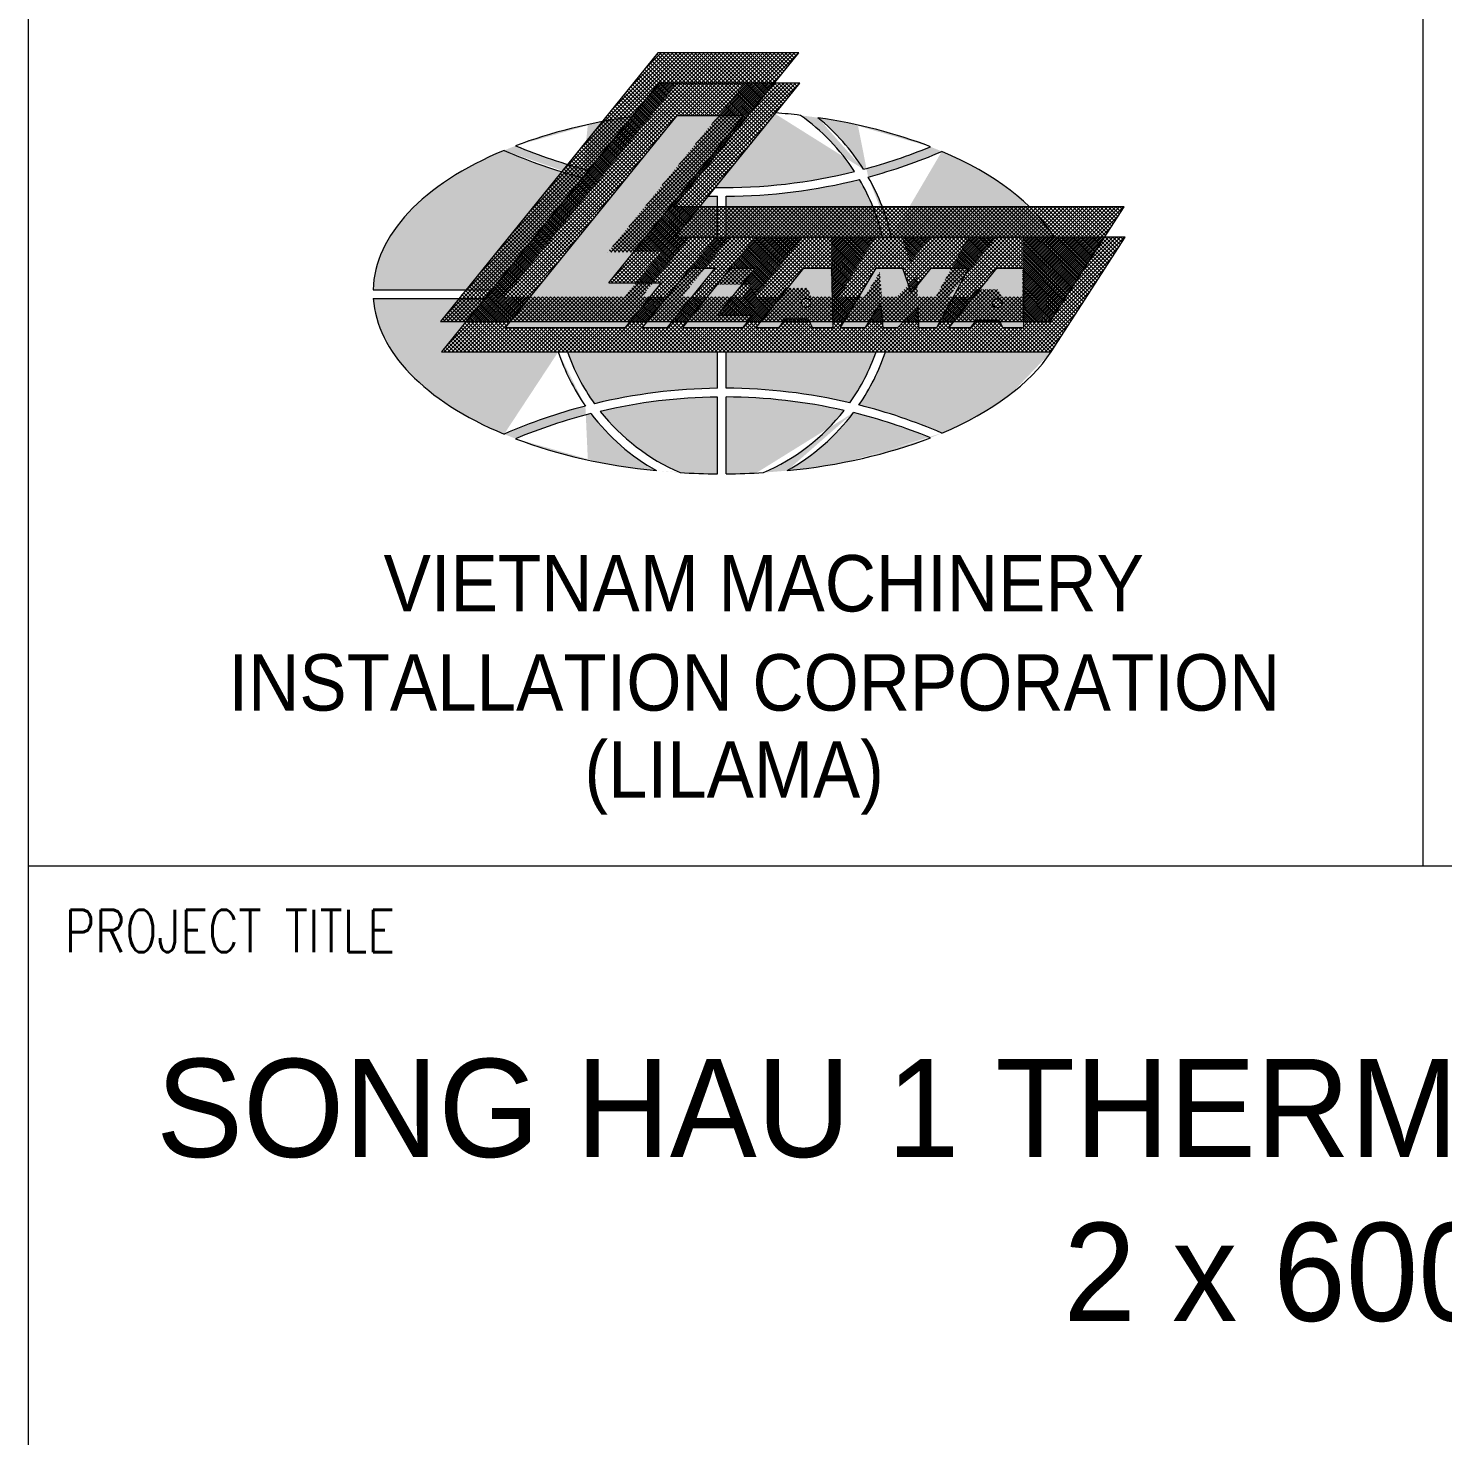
# Model space of a CAD drawing. Header units: millimetres. Extents: x 0 to 841, y 0 to 594.
# Drawn here: x 711.8 to 771, y 102.2 to 161 of the extents above; entities that cross this region are included whole.
import ezdxf
from ezdxf.enums import TextEntityAlignment as Align

# ---------------------------------------------------------------- set-up
doc = ezdxf.new("R2010")
doc.units = ezdxf.units.MM
doc.layers.add('_TITLE BLOCK', color=7, linetype='Continuous')
for name, color, linetype, lineweight in [('LOGO-LLM2', 2, 'Continuous', 5), ('LOGO-LMM1', 240, 'Continuous', 5), ('LOGO-LMM5', 170, 'Continuous', 5), ('PROJECT-TEXT', 7, 'Continuous', 50), ('TITLE-TEXT', 7, 'Continuous', 35)]:
    doc.layers.add(name, color=color, linetype=linetype, lineweight=lineweight)
doc.styles.add('arial', font='arial.ttf')
doc.styles.add('ROMANS', font='ROMANS.shx', dxfattribs={"width": 0.8})

# ---------------------------------------------------------------- blocks, each defined once
blk = doc.blocks.new('[SH1] A1 FORMAT')
at = {"layer": 'LOGO-LMM1'}
h = blk.add_hatch(color=256, dxfattribs=at)
h.paths.add_polyline_path([(1730.477381135575, 157.3807726637926), (1727.672281080496, 157.3807726637926), (1720.510624297135, 148.5261458566341), (1725.519214399403, 148.5261458566341), (1727.024718735766, 150.3875418238396), (1724.821228688578, 150.3875418238396)])
h.paths.add_polyline_path([(1729.273894140686, 150.9943924460946), (1728.232826079912, 150.9943924460946), (1726.236498587474, 148.5261458566341), (1727.277566648247, 148.5261458566341)], flags=17)
h.paths.add_polyline_path([(1730.951170368112, 150.9943924460946), (1729.910102395168, 150.9943924460946), (1727.913774902729, 148.5261458566341), (1730.437652375587, 148.5261458566341), (1730.851075172958, 149.0372991686437), (1729.368265673044, 149.0372991686437)])
h.paths.add_polyline_path([(1730.979141907129, 148.5261458566341), (1731.937842777405, 148.5261458566341), (1732.205710685927, 148.8864765186404), (1733.158138602093, 148.8864765186404), (1733.317222990041, 148.5261458566341), (1734.178216147722, 148.5261458566341), (1734.12881544356, 150.9943924460946), (1732.975469399568, 150.9943924460946)])
edge = h.paths.add_edge_path(flags=16)
edge.add_ellipse((1733.06828694006, 149.5508982899627), major_axis=(0.1373778638888998, 0.1373778638888998), ratio=0.9999999999998186, start_angle=134.9999999999948, end_angle=314.9999999999948, ccw=False)
edge.add_ellipse((1733.06828694006, 149.5508982899627), major_axis=(-0.1373778638889842, 0.1373778638889842), ratio=0.9999999999999074, start_angle=-134.99999999999733, end_angle=45.00000000000267, ccw=False)
h.paths.add_polyline_path([(1736.180536963697, 149.5375635603924), (1736.272550585444, 148.5261458566341), (1736.89936968815, 148.5261458566341), (1737.742139098772, 149.3930753243836), (1737.762795171184, 148.5261458566341), (1738.527759799008, 148.5261458566341), (1739.865694059951, 150.9943924460947), (1738.296483795786, 150.9943924460947), (1737.458248555674, 149.9580037371232), (1737.102658156681, 150.9943924460947), (1735.979496520298, 150.9943924460947), (1734.497476955612, 148.5261458566341), (1735.553968268145, 148.5261458566341)])
h.paths.add_polyline_path([(1739.047419180506, 148.5261458566341), (1739.956720660019, 148.5261458566341), (1740.184540399901, 148.8326045068802), (1741.136968316067, 148.8326045068802), (1741.272268449934, 148.5261458566341), (1742.146701955032, 148.5261458566341), (1742.146701955032, 150.9943924460947), (1741.043746672945, 150.9943924460947)])
edge = h.paths.add_edge_path(flags=16)
edge.add_ellipse((1741.047116654034, 149.5329409699414), major_axis=(-0.1373778638889814, 0.1373778638889814), ratio=0.9999999999998013, start_angle=45.000000000005684, end_angle=225.0000000000057, ccw=False)
edge.add_ellipse((1741.047116654034, 149.5329409699414), major_axis=(0.1373778638889048, 0.1373778638889048), ratio=0.999999999999893, start_angle=-45.000000000003126, end_angle=134.999999999997, ccw=False)
at = {"layer": 'LOGO-LMM5'}
h = blk.add_hatch(color=256, dxfattribs=at)
edge = h.paths.add_edge_path()
edge.add_ellipse((1729.54449556216, 149.994517947587), major_axis=(-14.5724081267189, 8.324734967421522e-13), ratio=0.5207496486515452, start_angle=-75.0143014280475, end_angle=-53.75990234596527)
edge.add_ellipse((1729.643231811005, 177.0189328496398), major_axis=(-16.01401217921137, 16.01401217921138), ratio=0.99999999999984, start_angle=112.3718131150789, end_angle=120.4964798235724)
edge.add_line((1723.971470381768, 155.0934158764534), (1725.776392358041, 157.3250099055144))
edge = h.paths.add_edge_path()
edge.add_ellipse((1729.643231811005, 177.0189328496398), major_axis=(-16.27242379995019, 16.27242379995019), ratio=0.999999999999895, start_angle=111.44896867505031, end_angle=120.08321775237579, ccw=False)
edge.add_ellipse((1729.54449556216, 149.994517947587), major_axis=(-14.57240812671979, 3.277004583148086e-13), ratio=0.5207496486515087, start_angle=-51.37527211484381, end_angle=-0.7908564460281413)
edge.add_line((1714.9734756113, 150.0992601127772), (1719.932177672879, 150.0992601127772))
edge.add_line((1719.932177672879, 150.0992601127772), (1723.71940285569, 154.7817611935851))
edge = h.paths.add_edge_path()
edge.add_line((1719.636600915828, 149.7338108940108), (1714.980689733257, 149.7338108940108))
edge.add_ellipse((1729.54449556216, 149.994517947587), major_axis=(14.57240812671967, 5.412582822648558e-13), ratio=0.5207496486515043, start_angle=181.9687953309724, end_angle=231.375272114843)
edge.add_ellipse((1729.643231811005, 122.9701030455343), major_axis=(-16.27242379994732, 16.27242379994732), ratio=0.9999999999998498, start_angle=329.5973349122787, end_angle=338.5510313249447, ccw=False)
edge.add_ellipse((1731.202927782012, 150.3535363566186), major_axis=(-6.33680652449052, 6.336806524490519), ratio=0.9999999999997015, start_angle=63.57194376951543, end_angle=79.79279260362432, ccw=False)
edge.add_line((1722.708009894612, 147.4993107296477), (1717.82932844596, 147.4993107296477))
edge.add_line((1717.82932844596, 147.4993107296477), (1719.636600915828, 149.7338108940108))
edge = h.paths.add_edge_path()
edge.add_ellipse((1729.643231811005, 122.9701030455343), major_axis=(-16.01401217920743, 16.01401217920743), ratio=0.9999999999999123, start_angle=-30.76642635792131, end_angle=-22.3718131150813)
edge.add_ellipse((1729.54449556216, 149.994517947587), major_axis=(14.57240812671923, 3.374076321307071e-13), ratio=0.5207496486515393, start_angle=233.7599023461002, end_angle=259.1995177812616)
edge.add_ellipse((1731.202927782012, 150.3535363566186), major_axis=(-6.33680652448859, 6.336806524488587), ratio=0.9999999999999728, start_angle=82.30653672349268, end_angle=105.67432946425049, ccw=False)
edge = h.paths.add_edge_path()
edge.add_line((1729.361770952818, 147.4993107296477), (1723.094465210764, 147.4993107296477))
edge.add_ellipse((1731.202927782012, 150.3535363566186), major_axis=(6.078394903748189, 6.078394903748189), ratio=0.999999999999582, start_angle=154.3923627614839, end_angle=170.715241858727)
edge.add_ellipse((1729.643231811005, 122.9701030455343), major_axis=(-16.27242379994798, 16.27242379994797), ratio=0.9999999999999855, start_angle=315.70078407444396, end_angle=328.6217979102516, ccw=False)
edge.add_line((1729.361770952818, 145.9810641848174), (1729.361770952818, 147.4993107296477))
edge = h.paths.add_edge_path()
edge.add_ellipse((1729.643231811005, 122.9701030455343), major_axis=(-16.01401217920772, 16.01401217920772), ratio=0.9999999999999881, start_angle=-44.28790707946713, end_angle=-31.77934412194997)
edge.add_ellipse((1731.202927782012, 150.3535363566186), major_axis=(6.078394903748344, 6.078394903748343), ratio=0.9999999999998903, start_angle=173.3740824588319, end_angle=201.6624400013893)
edge.add_ellipse((1729.54449556216, 149.994517947587), major_axis=(-14.57240812673089, 9.295452349020255e-13), ratio=0.5207496486511255, start_angle=83.11494074791233, end_angle=89.28154473827516)
edge.add_line((1729.361770952818, 142.4065381295069), (1729.361770952818, 145.6155871881019))
edge = h.paths.add_edge_path()
edge.add_ellipse((1729.643231811005, 122.9701030455343), major_axis=(-16.01401217920845, 16.01401217920846), ratio=0.999999999999981, start_angle=-57.78679072885795, end_angle=-45.21248465849389)
edge.add_line((1729.727220171502, 145.6171805219176), (1729.727220171502, 142.4065381295069))
edge.add_ellipse((1729.54449556216, 149.994517947587), major_axis=(14.57240812673108, 1.133395885036336e-12), ratio=0.5207496486511188, start_angle=-89.28154473827558, end_angle=-83.11494074791378)
edge.add_ellipse((1727.886063342308, 150.3535363566186), major_axis=(6.078394903748505, 6.078394903748504), ratio=0.9999999999999482, start_angle=248.3375599986139, end_angle=276.9532540778813)
edge = h.paths.add_edge_path()
edge.add_line((1735.994525913556, 147.4993107296477), (1729.727220171502, 147.4993107296477))
edge.add_line((1729.727220171502, 147.4993107296477), (1729.727220171502, 145.9826322138726))
edge.add_ellipse((1729.643231811005, 122.9701030455343), major_axis=(16.27242379994802, 16.27242379994802), ratio=0.9999999999999909, start_angle=391.8100734971313, end_angle=404.79088968520773, ccw=False)
edge.add_ellipse((1727.886063342308, 150.3535363566186), major_axis=(6.078394903751431, 6.07839490375143), ratio=0.9999999999995223, start_angle=279.6142213772063, end_angle=295.6076372384959)
edge = h.paths.add_edge_path()
edge.add_ellipse((1727.886063342308, 150.3535363566186), major_axis=(6.336806524488991, 6.336806524488991), ratio=0.9999999999999061, start_angle=254.32567053574928, end_angle=278.02597674467796, ccw=False)
edge.add_ellipse((1729.54449556216, 149.994517947587), major_axis=(14.57240812671983, 9.796401133823835e-14), ratio=0.5207496486515211, start_angle=-79.19951778126297, end_angle=-53.25952414288648)
edge.add_ellipse((1729.643231811005, 122.9701030455343), major_axis=(-16.01401217920953, 16.01401217920954), ratio=0.9999999999999228, start_angle=-67.36761390446857, end_angle=-58.80052963233119)
edge = h.paths.add_edge_path()
edge.add_ellipse((1729.54449556216, 149.994517947587), major_axis=(-14.57240812671943, 3.277004583148005e-13), ratio=0.5207496486515257, start_angle=129.1311653661664, end_angle=160.8033775247902)
edge.add_line((1743.306615936184, 147.4993107296477), (1736.380981229708, 147.4993107296477))
edge.add_ellipse((1727.886063342308, 150.3535363566186), major_axis=(6.3368065244883, 6.336806524488301), ratio=0.9999999999999992, start_angle=280.541444326436, end_angle=296.4280562304914, ccw=False)
edge.add_ellipse((1729.643231811005, 122.9701030455343), major_axis=(-16.2724237999503, 16.27242379995029), ratio=0.9999999999998952, start_angle=291.7126970666681, end_angle=300.83387840378623, ccw=False)
edge = h.paths.add_edge_path()
edge.add_ellipse((1729.54449556216, 149.994517947587), major_axis=(14.57240812671933, 6.933373387141178e-13), ratio=0.5207496486515192, start_angle=17.64524794394366, end_angle=50.86883463383248)
edge.add_ellipse((1729.643231811005, 177.0189328496398), major_axis=(-16.27242379994764, 16.27242379994763), ratio=0.9999999999999005, start_angle=150.1628761410337, end_angle=158.2873029333278, ccw=False)
edge.add_ellipse((1727.886063342308, 150.3535363566186), major_axis=(-6.336806524491552, 6.336806524491551), ratio=0.9999999999995691, start_angle=237.5105142489702, end_angle=254.80142112701878, ccw=False)
edge.add_line((1736.634879333574, 152.2947866218707), (1743.43129493041, 152.2947866218707))
edge = h.paths.add_edge_path()
edge.add_ellipse((1729.643231811005, 177.0189328496398), major_axis=(16.27242379994838, 16.27242379994838), ratio=0.9999999999999906, start_angle=225.2091103147928, end_angle=239.21893797530538, ccw=False)
edge.add_line((1729.727220171502, 154.0064036813015), (1729.727220171502, 152.2947866218707))
edge.add_line((1729.727220171502, 152.2947866218707), (1736.260149358387, 152.2947866218707))
edge.add_ellipse((1727.886063342308, 150.3535363566186), major_axis=(6.078394903747756, 6.078394903747755), ratio=0.999999999999632, start_angle=328.0515671055036, end_angle=345.4601732644348)
edge = h.paths.add_edge_path()
edge.add_ellipse((1729.54449556216, 149.994517947587), major_axis=(-14.57240812672599, 1.463439794777069e-12), ratio=0.5207496486513068, start_angle=256.9839683198699, end_angle=261.0864711405107)
edge.add_line((1731.802397843984, 157.491449455938), (1729.28146907018, 154.3745891853756))
edge.add_ellipse((1729.643231811005, 177.0189328496398), major_axis=(16.01401217920816, 16.01401217920816), ratio=0.9999999999999879, start_angle=224.0847288222977, end_angle=238.9268430292712)
edge.add_ellipse((1727.886063342308, 150.3535363566186), major_axis=(-6.078394903749347, 6.078394903749348), ratio=0.9999999999998047, start_angle=258.0167484664501, end_angle=279.9191177618335)
edge = h.paths.add_edge_path()
edge.add_ellipse((1729.54449556216, 149.994517947587), major_axis=(-14.57240812672046, 6.512729188452197e-13), ratio=0.5207496486515067, start_angle=233.2595241428894, end_angle=253.9996883453442)
edge.add_ellipse((1727.886063342308, 150.3535363566186), major_axis=(-6.336806524489574, 6.336806524489573), ratio=0.9999999999998127, start_angle=257.23206839758757, end_angle=275.70740345991953, ccw=False)
edge.add_ellipse((1729.643231811005, 177.0189328496398), major_axis=(16.01401217920854, 16.01401217920854), ratio=0.9999999999999677, start_angle=239.9001412795435, end_angle=247.3676139044676)
edge = h.paths.add_edge_path()
edge.add_ellipse((1729.643231811005, 177.0189328496398), major_axis=(16.27242379985493, 16.27242379985493), ratio=0.9999999999994824, start_angle=223.3759685796832, end_angle=224.2992159255716, ccw=False)
edge.add_line((1728.991031676316, 154.0154942425001), (1727.599316624756, 152.2947866218707))
edge.add_line((1727.599316624756, 152.2947866218707), (1729.361770952817, 152.2947866218707))
edge.add_line((1729.361770952817, 152.2947866218707), (1729.361770952818, 154.0079717103567))
at = {"layer": '_TITLE BLOCK', "lineweight": 0}
for p, q in [((1700.56223014437, 262.3042767635781), (1700.56223014437, 9.985724655076254)), ((1758.836338632727, 205.3342067882362), (1758.836338632727, 126.0218270494502)), ((1700.56223014437, 126.0218270494502), (1817.110447121086, 126.02182704945))]:
    blk.add_line(p, q, dxfattribs=at)
at = {"layer": 'LOGO-LMM1'}
for p, q in [((1720.510624297135, 148.5261458566341), (1727.672281080496, 157.3807726637926)), ((1724.821228688578, 150.3875418238396), (1730.477381135575, 157.3807726637926)), ((1727.672281080496, 157.3807726637926), (1730.477381135575, 157.3807726637926)), ((1726.236498587474, 148.5261458566341), (1728.232826079912, 150.9943924460946)), ((1727.277566648247, 148.5261458566341), (1729.273894140686, 150.9943924460946)), ((1727.913774902729, 148.5261458566341), (1729.910102395168, 150.9943924460946)), ((1728.232826079912, 150.9943924460946), (1729.273894140686, 150.9943924460946)), ((1729.368265673044, 149.0372991686437), (1730.951170368112, 150.9943924460946)), ((1729.910102395168, 150.9943924460946), (1730.951170368112, 150.9943924460946)), ((1730.979141907129, 148.5261458566341), (1732.975469399568, 150.9943924460946)), ((1732.975469399568, 150.9943924460946), (1734.12881544356, 150.9943924460946)), ((1734.12881544356, 150.9943924460946), (1734.178216147722, 148.5261458566341)), ((1735.979496520298, 150.9943924460947), (1734.497476955612, 148.5261458566341)), ((1735.979496520298, 150.9943924460947), (1737.102658156681, 150.9943924460947)), ((1737.102658156681, 150.9943924460947), (1737.458248555674, 149.9580037371232)), ((1737.458248555674, 149.9580037371232), (1738.296483795786, 150.9943924460947)), ((1738.296483795786, 150.9943924460947), (1739.865694059951, 150.9943924460947)), ((1738.527759799008, 148.5261458566341), (1739.865694059951, 150.9943924460947)), ((1739.047419180506, 148.5261458566341), (1741.043746672945, 150.9943924460947)), ((1741.043746672945, 150.9943924460947), (1742.146701955032, 150.9943924460947)), ((1742.146701955032, 150.9943924460947), (1742.146701955032, 148.5261458566341)), ((1724.821228688578, 150.3875418238396), (1727.024718735766, 150.3875418238396)), ((1725.519214399403, 148.5261458566341), (1727.024718735766, 150.3875418238396)), ((1729.368265673044, 149.0372991686437), (1730.851075172958, 149.0372991686437)), ((1730.437652375587, 148.5261458566341), (1730.851075172958, 149.0372991686437)), ((1735.553968268145, 148.5261458566341), (1736.180536963697, 149.5375635603924)), ((1736.180536963697, 149.5375635603924), (1736.272550585444, 148.5261458566341)), ((1736.89936968815, 148.5261458566341), (1737.742139098772, 149.3930753243836)), ((1737.742139098772, 149.3930753243836), (1737.762795171184, 148.5261458566341)), ((1720.510624297135, 148.5261458566341), (1725.519214399403, 148.5261458566341)), ((1726.236498587474, 148.5261458566341), (1727.277566648247, 148.5261458566341)), ((1727.913774902729, 148.5261458566341), (1730.437652375587, 148.5261458566341)), ((1730.979141907129, 148.5261458566341), (1731.937842777405, 148.5261458566341)), ((1731.937842777405, 148.5261458566341), (1732.205710685927, 148.8864765186404)), ((1732.205710685927, 148.8864765186404), (1733.158138602093, 148.8864765186404)), ((1733.158138602093, 148.8864765186404), (1733.317222990041, 148.5261458566341)), ((1733.317222990041, 148.5261458566341), (1734.178216147722, 148.5261458566341)), ((1734.497476955612, 148.5261458566341), (1735.553968268145, 148.5261458566341)), ((1736.272550585444, 148.5261458566341), (1736.89936968815, 148.5261458566341)), ((1737.762795171184, 148.5261458566341), (1738.527759799008, 148.5261458566341)), ((1739.047419180506, 148.5261458566341), (1739.956720660019, 148.5261458566341)), ((1739.956720660019, 148.5261458566341), (1740.184540399901, 148.8326045068802)), ((1740.184540399901, 148.8326045068802), (1741.136968316067, 148.8326045068802)), ((1741.136968316067, 148.8326045068802), (1741.272268449934, 148.5261458566341)), ((1741.272268449934, 148.5261458566341), (1742.146701955032, 148.5261458566341))]:
    blk.add_line(p, q, dxfattribs=at)
for centre, major_axis, ratio, start_param, end_param in [((1733.06828694006, 149.5508982899627), (-0.1373778638889059, 0.1373778638889059), 0.999999999999877, 3.926990816987303, 10.21017612416689), ((1741.047116654034, 149.5329409699414), (0.1373778638890278, 0.1373778638890278), 0.9999999999992724, 5.497787143781774, 11.78097245096136)]:
    blk.add_ellipse(centre, major_axis=major_axis, ratio=ratio, start_param=start_param, end_param=end_param, dxfattribs=at)
at = {"layer": 'LOGO-LMM5'}
for p, q in [((1726.910927766594, 158.7277422544854), (1717.82932844596, 147.4993107296477)), ((1732.802316293373, 158.7277422544854), (1726.910927766594, 158.7277422544854)), ((1727.599316624756, 152.2947866218707), (1732.802316293373, 158.7277422544854)), ((1729.361770952817, 152.2947866218707), (1729.361770952818, 154.0079717103567)), ((1729.727220171502, 152.2947866218707), (1729.727220171502, 154.0064036813015)), ((1746.40132909742, 152.2947866218707), (1727.599316624756, 152.2947866218707)), ((1743.306615936184, 147.4993107296477), (1746.40132909742, 152.2947866218707)), ((1714.9734756113, 150.0992601127772), (1719.932177672879, 150.0992601127772)), ((1714.980689733257, 149.7338108940108), (1719.636600915828, 149.7338108940108)), ((1717.82932844596, 147.4993107296477), (1743.306615936184, 147.4993107296477)), ((1729.361770952818, 145.9810641848174), (1729.361770952818, 147.4993107296477)), ((1729.727220171502, 145.9826322138726), (1729.727220171502, 147.4993107296477)), ((1729.361770952818, 142.4059415355911), (1729.361770952818, 145.6155871881019)), ((1729.727220171502, 142.4059415355911), (1729.727220171502, 145.6171805219176))]:
    blk.add_line(p, q, dxfattribs=at)
for centre, major_axis, ratio, start_param, end_param in [((1729.54449556216, 149.994517947587), (-14.57240812672006, 7.363722389731454e-15), 0.5207496486515115, -1.309246546002964, -0.9382873014878055), ((1729.54449556216, 149.994517947587), (-14.57240812672599, 1.463439794777069e-12), 0.5207496486513068, 4.48521637202253, 4.556818553815067), ((1727.886063342308, 150.3535363566186), (-6.078394903748771, 6.078394903748771), 0.9999999999999047, 4.503241786029563, 4.88551024422169), ((1729.54449556216, 149.994517947587), (-14.57240812672046, 6.512729188452197e-13), 0.5207496486515067, 4.071146707928625, 4.433130860665724), ((1727.886063342308, 150.3535363566186), (-6.336806524490317, 6.336806524490317), 0.9999999999996947, 4.48954653525318, 4.81200196249983), ((1729.643231811005, 177.0189328496398), (16.01401217920707, 16.01401217920707), 0.9999999999998337, 3.532054452088839, 3.673856636779293), ((1729.643231811005, 177.0189328496398), (16.01401217920854, 16.01401217920854), 0.9999999999999677, 4.187047341327596, 4.317379325435066), ((1729.54449556216, 149.994517947587), (-14.57240812671979, 2.532787923928209e-13), 0.5207496486515116, -0.8966676525120575, -0.01380304889382167), ((1729.643231811005, 177.0189328496398), (-16.27242379994891, 16.27242379994891), 0.9999999999999526, 1.94515145133167, 2.095847526168289), ((1729.643231811005, 177.0189328496398), (16.27242379994888, 16.27242379994888), 0.9999999999999645, 4.191632929720429, 4.333430927083762), ((1729.54449556216, 149.994517947587), (14.57240812671933, 6.933373387141178e-13), 0.5207496486515192, 0.3079676739525767, 0.8878286510129008), ((1729.643231811005, 177.0189328496398), (-16.01401217920757, 16.01401217920757), 0.9999999999999969, 2.340219994592825, 2.599263755461542), ((1729.643231811005, 177.0189328496398), (16.27242379994838, 16.27242379994837), 0.9999999999999902, 3.930640480480257, 4.175158100793176), ((1727.886063342308, 150.3535363566186), (6.078394903747761, 6.078394903747761), 0.9999999999996427, 5.725579962318169, 6.029417457974478), ((1727.886063342308, 150.3535363566186), (-6.336806524488563, 6.336806524488563), 0.9999999999999839, 4.145340481749257, 4.447123737427014), ((1729.643231811005, 177.0189328496398), (16.27242379991738, 16.27242379991737), 0.9999999999998702, 3.89864612154667, 3.914759827542711), ((1729.54449556216, 149.994517947587), (14.57240812671967, 5.315511084489446e-13), 0.5207496486515046, 3.175954614413158, 4.038260306101835), ((1731.202927782012, 150.3535363566186), (-6.336806524490535, 6.336806524490536), 0.9999999999996991, 1.10953973067074, 1.392646950294222), ((1731.202927782012, 150.3535363566186), (6.078394903748204, 6.078394903748203), 0.9999999999995801, 2.694655070121381, 2.979543053773233), ((1727.886063342308, 150.3535363566186), (6.078394903751689, 6.078394903751688), 0.9999999999994863, 4.880188798432554, 5.159326563852737), ((1727.886063342308, 150.3535363566186), (6.336806524488307, 6.336806524488306), 0.9999999999999982, 4.896371891796674, 5.173645576508966), ((1729.54449556216, 149.994517947587), (-14.57240812671943, 3.277004583148005e-13), 0.5207496486515257, 2.253764002576873, 2.806548386135039), ((1729.643231811005, 122.9701030455343), (-16.27242379994792, 16.27242379994792), 0.9999999999999826, -0.773167173952871, -0.5476529398222765), ((1729.643231811005, 122.9701030455343), (-16.01401217920772, 16.01401217920772), 0.9999999999999881, -0.7729697973540075, -0.5546541890523333), ((1729.643231811005, 122.9701030455343), (-16.27242379994837, 16.27242379994837), 0.999999999999993, -1.015605808968575, -0.7890478268904629), ((1729.643231811005, 122.9701030455343), (-16.01401217920845, 16.01401217920846), 0.999999999999981, -1.008569762379505, -0.7891067202981424), ((1729.643231811005, 122.9701030455343), (-16.27242379994759, 16.27242379994759), 0.999999999999921, -0.5306266071618357, -0.3743551245368162), ((1729.643231811005, 122.9701030455343), (-16.01401217920743, 16.01401217920743), 0.9999999999999123, -0.5369754390180943, -0.3904617984990177), ((1731.202927782012, 150.3535363566186), (-6.336806524488967, 6.336806524488967), 0.9999999999999124, 1.436520061738582, 1.844364983988209), ((1731.202927782012, 150.3535363566186), (6.078394903748347, 6.078394903748346), 0.9999999999998638, 3.025948576530761, 3.519673555629768), ((1727.886063342308, 150.3535363566186), (6.078394903748505, 6.078394903748504), 0.9999999999999482, 4.334308078344777, 4.83374615777144), ((1727.886063342308, 150.3535363566186), (6.336806524489504, 6.336806524489504), 0.9999999999998241, 4.43882032319126, 4.852468700267805), ((1729.643231811005, 122.9701030455343), (-16.0140121792096, 16.01401217920961), 0.9999999999999187, -1.175786671845291, -1.026262844000672), ((1729.643231811005, 122.9701030455343), (-16.27242379995027, 16.27242379995027), 0.9999999999998967, -1.191838273493422, -1.032643627489252), ((1729.54449556216, 149.994517947587), (14.57240812671923, 3.374076321307071e-13), 0.5207496486515393, 4.079879955079866, 4.523885004864602), ((1729.54449556216, 149.994517947587), (14.57240812671983, 9.796401133823835e-14), 0.5207496486515211, -1.382292351274833, -0.9295540543387799), ((1729.54449556216, 149.994517947587), (-14.57240812673089, 9.295452349020255e-13), 0.5207496486511255, 1.450629373651068, 1.55825691694952), ((1729.54449556216, 149.994517947587), (14.57240812673576, 1.395489578066596e-12), 0.5207496486509519, -1.558256916949541, -1.450629373651126)]:
    blk.add_ellipse(centre, major_axis=major_axis, ratio=ratio, start_param=start_param, end_param=end_param, dxfattribs=at)
at = {"layer": '_TITLE BLOCK', "lineweight": 0, "style": 'ROMANS', "width": 0.7999999995343412}
blk.add_text('PROJECT TITLE', height=1.76588514405624, dxfattribs=at).set_placement((1702.080109025905, 122.4166479085708))
at = {"layer": 'PROJECT-TEXT', "color": 7, "style": 'arial', "width": 0.95}
for s, p in [('SONG HAU 1 THERMAL POWER PLANT', (1705.906351557412, 113.8562233250725)), ('2 x 600MW', (1743.825577521392, 107.004411429692))]:
    blk.add_text(s, height=4.101016428399999, dxfattribs=at).set_placement(p)
at = {"layer": 'TITLE-TEXT', "color": 7, "style": 'arial', "width": 0.9}
for s, p in [('VIETNAM MACHINERY', (1731.297461478102, 137.8334658797789)), ('INSTALLATION CORPORATION', (1730.904484521162, 133.6899897738351)), ('(LILAMA)', (1730.061633485233, 129.7527598471357))]:
    blk.add_text(s, height=2.356905993333333, dxfattribs=at).set_placement(p, align=Align.MIDDLE)

msp = doc.modelspace()

# ---------------------------------------------------------------- hatches: boundary and pattern name
at = {"layer": 'LOGO-LLM2'}
h = msp.add_hatch(dxfattribs=at)
h.set_pattern_fill('ANSI37', color=256, scale=0.1, style=0)
h.set_pattern_definition([(45.00000000638811, (741.1273966962626, 152.1797700239817), (-0.08204568957585452, 0.08204568959414972), []), (134.9999999936119, (741.1273966962626, 152.1797700239817), (-0.08204568957585454, -0.0820456895941497), [])])
h.paths.add_polyline_path([(744.0437938395291, 160.0039383368529), (738.15240531275, 160.0039383368529), (729.070805992116, 148.7755068120152), (754.5480934823402, 148.7755068120152), (757.6428066435753, 153.5709827042382), (738.840794170912, 153.5709827042382)])
h.paths.add_polyline_path([(737.4779761336292, 149.8023419390016), (738.5190441944026, 149.8023419390016), (740.5153716868415, 152.2705885284622), (739.4743036260681, 152.2705885284621)], flags=16)
h.paths.add_polyline_path([(736.7606919455584, 149.8023419390017), (738.2661962819218, 151.6637379062071), (736.0627062347332, 151.6637379062072), (741.7188586817306, 158.6569687461601), (738.9137586266518, 158.6569687461601), (731.7521018432908, 149.8023419390016)], flags=16)
h.paths.add_polyline_path([(741.1515799413235, 152.2705885284622), (742.1926479142676, 152.2705885284622), (740.6097432191996, 150.3134952510112), (742.0925527191134, 150.3134952510112), (741.6791299217425, 149.8023419390016), (739.1552524488845, 149.8023419390016)], flags=16)
h.paths.add_polyline_path([(744.558700536197, 149.8023419390017), (745.4196936938772, 149.8023419390017), (745.3702929897161, 152.2705885284622), (744.2169469457237, 152.2705885284622), (742.2206194532848, 149.8023419390017), (743.1793203235604, 149.8023419390017), (743.4471882320822, 150.1626726010079), (744.3996161482485, 150.162672601008)], flags=16)
h.paths.add_polyline_path([(747.5140281315996, 149.8023419390016), (748.140847234306, 149.8023419390016), (748.9836166449279, 150.6692714067511), (749.00427271734, 149.8023419390016), (749.7692373451639, 149.8023419390016), (751.1071716061069, 152.2705885284622), (749.5379613419418, 152.2705885284622), (748.6997261018294, 151.2341998194908), (748.3441357028371, 152.2705885284622), (747.2209740664532, 152.2705885284622), (745.7389545017672, 149.8023419390017), (746.7954458143008, 149.8023419390017), (747.4220145098532, 150.81375964276)], flags=16)
h.paths.add_polyline_path([(750.288896726662, 149.8023419390016), (751.1981982061743, 149.8023419390016), (751.4260179460564, 150.1088005892477), (752.3784458622229, 150.1088005892477), (752.5137459960899, 149.8023419390016), (753.3881795011876, 149.8023419390017), (753.3881795011876, 152.2705885284622), (752.2852242191009, 152.2705885284622)], flags=16)
h = msp.add_hatch(dxfattribs=at)
h.set_pattern_fill('ANSI37', color=256, scale=0.1, style=0)
h.set_pattern_definition([(45.00000000638811, (741.1661309186857, 150.9035740772758), (-0.08204568957585452, 0.08204568959414972), []), (134.9999999936119, (741.1661309186857, 150.9035740772758), (-0.08204568957585454, -0.0820456895941497), [])])
h.paths.add_polyline_path([(744.0825280619522, 158.727742390147), (738.1911395351731, 158.727742390147), (729.109540214539, 147.4993108653093), (754.5868277047632, 147.4993108653093), (757.6815408659984, 152.2947867575323), (738.879528393335, 152.2947867575323)])
h.paths.add_polyline_path([(737.5167103560523, 148.5261459922957), (738.5577784168256, 148.5261459922957), (740.5541059092645, 150.9943925817562), (739.5130378484912, 150.9943925817562)], flags=16)
h.paths.add_polyline_path([(736.7994261679814, 148.5261459922957), (738.3049305043448, 150.3875419595012), (736.1014404571563, 150.3875419595012), (741.7575929041536, 157.3807727994542), (738.9524928490748, 157.3807727994542), (731.7908360657138, 148.5261459922957)], flags=16)
h.paths.add_polyline_path([(741.1903141637465, 150.9943925817562), (742.2313821366906, 150.9943925817562), (740.6484774416226, 149.0372993043053), (742.1312869415365, 149.0372993043053), (741.7178641441656, 148.5261459922957), (739.1939866713076, 148.5261459922957)], flags=16)
h.paths.add_polyline_path([(744.59743475862, 148.5261459922957), (745.4584279163003, 148.5261459922957), (745.4090272121391, 150.9943925817562), (744.2556811681468, 150.9943925817562), (742.2593536757079, 148.5261459922957), (743.2180545459835, 148.5261459922957), (743.4859224545053, 148.886476654302), (744.4383503706715, 148.886476654302)], flags=16)
h.paths.add_polyline_path([(747.5527623540227, 148.5261459922957), (748.179581456729, 148.5261459922957), (749.022350867351, 149.3930754600452), (749.043006939763, 148.5261459922957), (749.807971567587, 148.5261459922957), (751.14590582853, 150.9943925817562), (749.5766955643649, 150.9943925817562), (748.7384603242524, 149.9580038727848), (748.3828699252601, 150.9943925817563), (747.2597082888763, 150.9943925817562), (745.7776887241903, 148.5261459922957), (746.8341800367239, 148.5261459922957), (747.4607487322762, 149.537563696054)], flags=16)
h.paths.add_polyline_path([(750.327630949085, 148.5261459922957), (751.2369324285974, 148.5261459922957), (751.4647521684794, 148.8326046425418), (752.4171800846459, 148.8326046425418), (752.552480218513, 148.5261459922957), (753.4269137236106, 148.5261459922957), (753.4269137236106, 150.9943925817562), (752.3239584415239, 150.9943925817562)], flags=16)

# ---------------------------------------------------------------- linework, layer by layer
for p, q in [((738.15240531275, 160.0039383368529), (729.070805992116, 148.7755068120152)), ((744.0437938395291, 160.0039383368529), (738.15240531275, 160.0039383368529)), ((738.840794170912, 153.5709827042382), (744.0437938395291, 160.0039383368529)), ((738.1911395351731, 158.727742390147), (729.109540214539, 147.4993108653093)), ((744.0825280619522, 158.727742390147), (738.1911395351731, 158.727742390147)), ((738.879528393335, 152.2947867575323), (744.0825280619522, 158.727742390147)), ((757.6428066435753, 153.5709827042382), (738.840794170912, 153.5709827042382)), ((754.5480934823402, 148.7755068120152), (757.6428066435753, 153.5709827042382)), ((757.6815408659984, 152.2947867575323), (738.879528393335, 152.2947867575323)), ((754.5868277047632, 147.4993108653093), (757.6815408659984, 152.2947867575323)), ((729.070805992116, 148.7755068120152), (754.5480934823402, 148.7755068120152)), ((729.109540214539, 147.4993108653093), (754.5868277047632, 147.4993108653093))]:
    msp.add_line(p, q, dxfattribs=at)

# ---------------------------------------------------------------- block references
msp.add_blockref('[SH1] A1 FORMAT', (-988.7197882314213, 1.356615939585026e-07))

doc.saveas('drawing.dxf')
